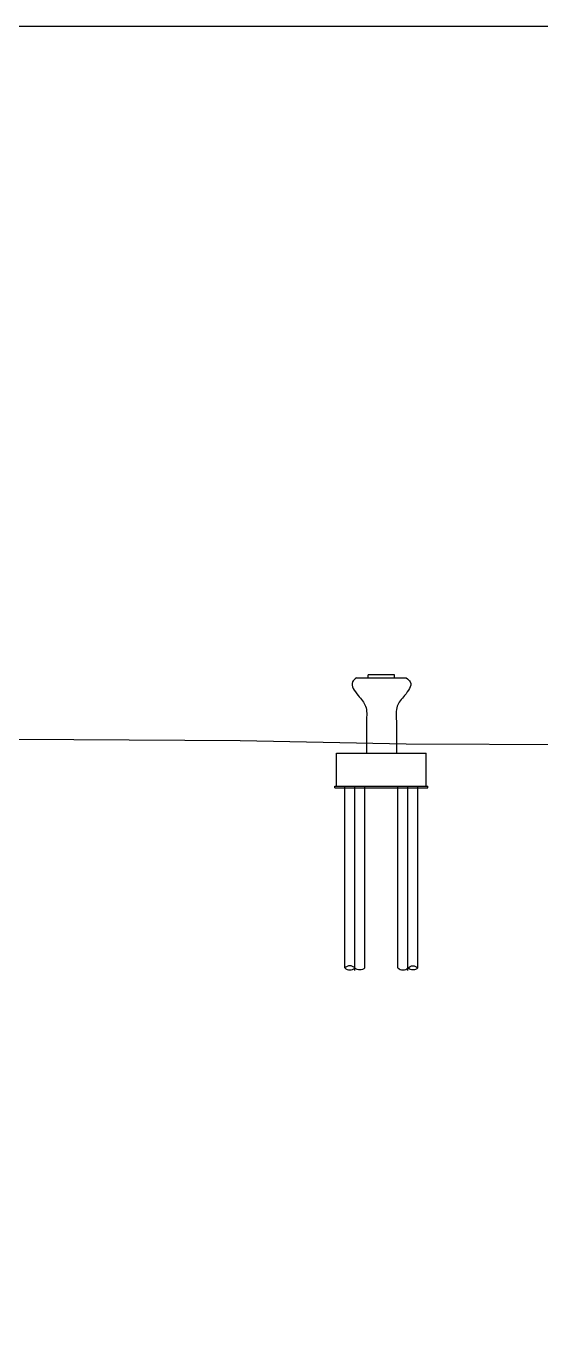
# Model space of a CAD drawing. Extents: x 1767995 to 4174245, y 542814 to 862564.
# Drawn here: x 3098297 to 3129271, y 784201 to 862564 of the extents above; entities that cross this region are included whole.
import ezdxf

# ---------------------------------------------------------------- set-up
doc = ezdxf.new("R2010")
doc.units = 0
doc.header["$LTSCALE"] = 3500
doc.layers.get('Defpoints').update_dxf_attribs({"color": 8})
doc.layers.add('纵_地面线', color=30, linetype='Continuous')

# ---------------------------------------------------------------- blocks, each defined once
blk = doc.blocks.new('sdfsdff23ewr')
for p, q in [((5550301, 1459448), (5553301, 1459448)), ((5550301, 1459448), (5553301, 1459448)), ((5551005, 1459448), (5551005, 1459627)), ((5552597, 1459627), (5551005, 1459627)), ((5552597, 1459448), (5552597, 1459627)), ((5550901, 1456850), (5550901, 1454919)), ((5552701, 1456850), (5552701, 1454919)), ((5549101, 1452919), (5549101, 1454919)), ((5549101, 1454919), (5554501, 1454919)), ((5550801, 1454919), (5552801, 1454919)), ((5550801, 1454919), (5552801, 1454919)), ((5554501, 1452919), (5554501, 1454919)), ((5549001, 1452919), (5554601, 1452919)), ((5549001, 1452819), (5549001, 1452919)), ((5549101, 1452919), (5554501, 1452919)), ((5549601, 1441998), (5549601, 1452919)), ((5550201, 1441832), (5550201, 1452919)), ((5550801, 1441998), (5550801, 1452919)), ((5552801, 1441998), (5552801, 1452919)), ((5553401, 1441832), (5553401, 1452919)), ((5554001, 1441998), (5554001, 1452919)), ((5554601, 1452819), (5554601, 1452919)), ((5549001, 1452819), (5554601, 1452819))]:
    blk.add_line(p, q)
for points in [[(5550801, 1441998, -0.416), (5550201, 1441998, 0.408), (5549601, 1441998, 0.416), (5550201, 1441998, 0.416)], [(5552801, 1441998, 0.416), (5553401, 1441998, -0.408), (5554001, 1441998, -0.416), (5553401, 1441998, -0.416)]]:
    blk.add_lwpolyline(points, format="xyb")
for points in [[(5550301, 1459448), (5550063, 1459201), (5550401, 1458389), (5550851, 1457739), (5550901, 1456850)], [(5553301, 1459448), (5553540, 1459201), (5553202, 1458389), (5552752, 1457739), (5552701, 1456850)]]:
    blk.add_spline(points, degree=3)

msp = doc.modelspace()

# ---------------------------------------------------------------- linework, layer by layer
at = {"layer": 'Defpoints', "elevation": -0.3}
msp.add_lwpolyline([(2730495, 862564.2), (3211745, 862564.2), (3211745, 542814.2), (2730495, 542814.2)], close=True, dxfattribs=at)
at = {"layer": '纵_地面线', "color": 5, "flags": 128}
msp.add_lwpolyline([(3044672.8, 818940), (3051172.8, 820054.8), (3061172.8, 820373.8), (3071172.8, 819850.8), (3081172.8, 819684.8), (3091172.8, 819675.8), (3101172.8, 819661.8), (3111172.8, 819592.8), (3121172.8, 819389.8), (3131172.8, 819356.8), (3141172.8, 819526.8), (3151172.8, 819610.8), (3161172.8, 819693.8), (3171172.8, 819756.8), (3181172.8, 819752.8), (3184800.4, 819755.7)], dxfattribs=at)

# ---------------------------------------------------------------- block references
msp.add_blockref('sdfsdff23ewr', (-2432128.7, -636082.2))

doc.saveas('drawing.dxf')
